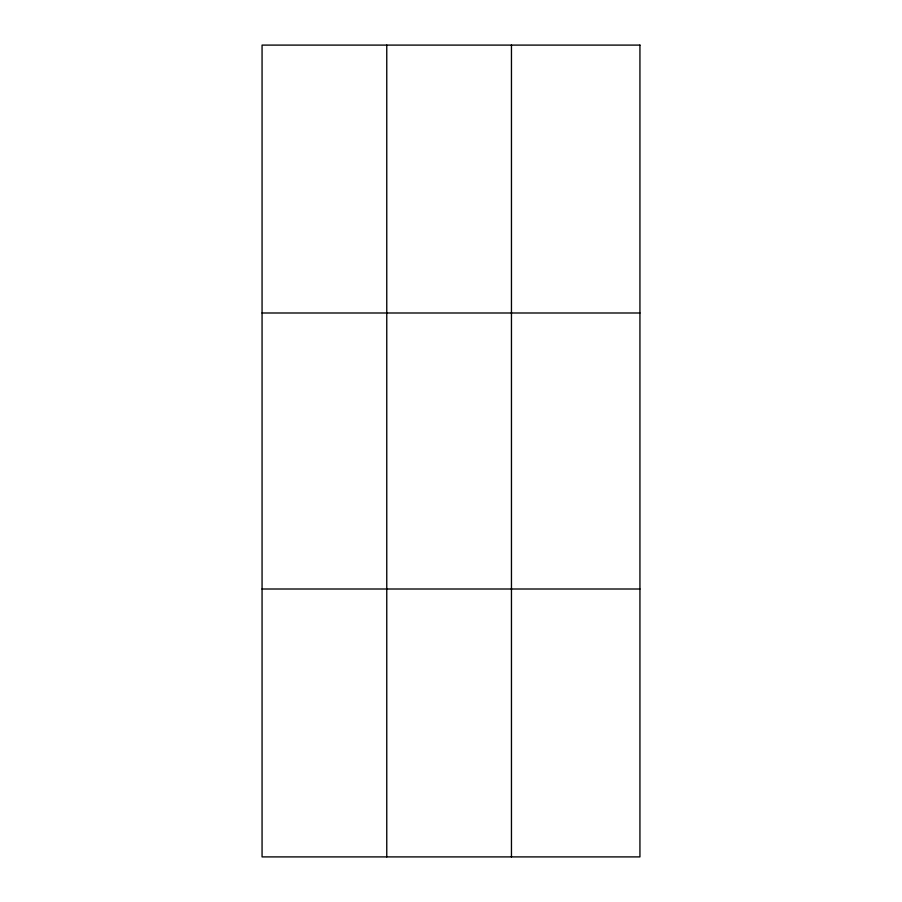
<?xml version="1.0" encoding="UTF-8"?>
<svg xmlns="http://www.w3.org/2000/svg" width="902" height="902" viewBox="0 0 902 902"><rect width="100%" height="100%" fill="white"/><g stroke="black" fill="none" stroke-linecap="round" stroke-linejoin="round"><path stroke-width="1.35" d="M386.766 45.1L386.766 856.9M511.457 45.1L511.457 856.9M262.065 312.994L639.935 312.994M262.065 589.006L639.935 589.006M639.935 45.1L639.935 856.9L262.065 856.9L262.065 45.1L639.935 45.1"/></g></svg>
